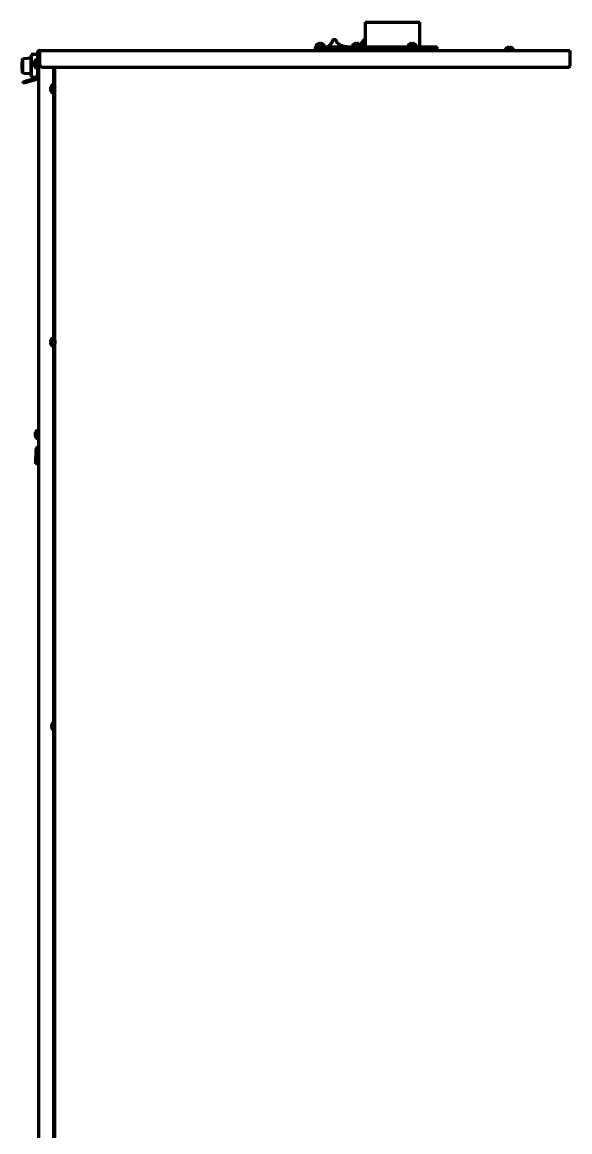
# Model space of a CAD drawing. Header units: inches. Extents: x 904 to 7172, y 213 to 5528.
# Drawn here: x 4302 to 4805, y 2713 to 3731 of the extents above; entities that cross this region are included whole.
import ezdxf

# ---------------------------------------------------------------- set-up
doc = ezdxf.new("R2010")
doc.units = ezdxf.units.IN

msp = doc.modelspace()

# ---------------------------------------------------------------- linework, layer by layer
at = {"linetype": 'Continuous', "lineweight": 70}
for p, q in [((4617.3, 3731.3), (4667.3, 3731.3)), ((4617.3, 3731.3), (4617.3, 3708.7)), ((4667.3, 3708.7), (4667.3, 3731.3)), ((4570.8, 3706.2), (4602.3, 3706.2)), ((4570.8, 3706.2), (4570.8, 3705.3)), ((4571.3, 3708.7), (4603.8, 3708.7)), ((4571.3, 3708.7), (4571.3, 3707.2)), ((4571.3, 3707.2), (4603.3, 3707.2)), ((4571.3, 3707.2), (4571.3, 3706.7)), ((4571.3, 3706.7), (4574.2, 3706.7)), ((4571.8, 3709.3), (4571.8, 3709.1)), ((4571.9, 3709), (4571.8, 3708.8)), ((4571.8, 3708.8), (4571.8, 3708.7)), ((4573.5, 3711.2), (4573.5, 3711.2)), ((4574.2, 3706.4), (4573.9, 3706.2)), ((4574.1, 3707.2), (4574.2, 3707.1)), ((4574.1, 3706.7), (4574.2, 3706.6)), ((4574.2, 3707.1), (4574.2, 3706.4)), ((4577.4, 3707.1), (4574.2, 3707.1)), ((4574.2, 3706.4), (4577.4, 3706.4)), ((4577.4, 3707.1), (4577.6, 3707.2)), ((4577.4, 3706.4), (4577.4, 3707.1)), ((4577.4, 3706.7), (4582.8, 3706.7)), ((4577.4, 3706.6), (4577.6, 3706.7)), ((4577.8, 3706.2), (4577.4, 3706.4)), ((4578.1, 3711.2), (4578.1, 3711.2)), ((4579.8, 3709.1), (4579.8, 3709.3)), ((4579.8, 3708.8), (4579.8, 3709)), ((4579.8, 3708.7), (4579.8, 3708.8)), ((4582.8, 3707.2), (4582.8, 3706.2)), ((4587.2, 3715.4), (4590.3, 3715.4)), ((4602.3, 3706.2), (4684.3, 3706.2)), ((4602.3, 3706.2), (4602.3, 3705.2)), ((4603.3, 3708.7), (4643.3, 3708.7)), ((4603.3, 3708.7), (4603.3, 3707.2)), ((4603.3, 3707.2), (4683.3, 3707.2)), ((4605.3, 3709.3), (4605.3, 3709.1)), ((4607, 3711.2), (4607, 3711.2)), ((4607.7, 3706.4), (4607.4, 3706.2)), ((4607.6, 3707.2), (4607.7, 3707.1)), ((4610.9, 3707.1), (4607.7, 3707.1)), ((4607.7, 3707.1), (4607.7, 3706.4)), ((4607.7, 3706.4), (4610.9, 3706.4)), ((4610.9, 3707.1), (4611.1, 3707.2)), ((4610.9, 3706.4), (4610.9, 3707.1)), ((4611.3, 3706.2), (4610.9, 3706.4)), ((4611.6, 3711.2), (4611.6, 3711.2)), ((4613.3, 3709.1), (4613.3, 3709.3)), ((4613.8, 3709.3), (4613.8, 3709.1)), ((4615.3, 3715.4), (4617.3, 3715.4)), ((4615.5, 3711.2), (4615.5, 3711.2)), ((4616.2, 3706.4), (4615.9, 3706.2)), ((4616.1, 3707.2), (4616.2, 3707.1)), ((4616.2, 3707.1), (4616.2, 3706.4)), ((4617.3, 3707.1), (4616.2, 3707.1)), ((4616.2, 3706.4), (4617.3, 3706.4)), ((4617.3, 3707.2), (4617.3, 3706.2)), ((4643.3, 3708.7), (4683.3, 3708.7)), ((4656.3, 3709.3), (4656.3, 3709.1)), ((4658, 3711.2), (4658, 3711.2)), ((4658.7, 3706.4), (4658.4, 3706.2)), ((4658.6, 3707.2), (4658.7, 3707.1)), ((4658.7, 3707.1), (4658.7, 3706.4)), ((4661.9, 3707.1), (4658.7, 3707.1)), ((4658.7, 3706.4), (4661.9, 3706.4)), ((4661.9, 3707.1), (4662.1, 3707.2)), ((4661.9, 3706.4), (4661.9, 3707.1)), ((4662.3, 3706.2), (4661.9, 3706.4)), ((4662.6, 3711.2), (4662.6, 3711.2)), ((4664.3, 3709.1), (4664.3, 3709.3)), ((4667.3, 3706.2), (4667.3, 3707.2)), ((4683.3, 3707.2), (4683.3, 3708.7)), ((4684.3, 3705.2), (4684.3, 3706.2)), ((4747.2, 3707.7), (4747.2, 3707.7)), ((4751.8, 3707.7), (4751.8, 3707.7)), ((4303.3, 3697.7), (4302.8, 3697.6)), ((4302.8, 3697.6), (4303.8, 3697.7)), ((4302.8, 3684.8), (4302.8, 3697.6)), ((4310.1, 3698.2), (4303.8, 3697.8)), ((4303.8, 3697.8), (4303.8, 3697.7)), ((4310.6, 3701.6), (4310.1, 3698.2)), ((4310.1, 3698.2), (4310.1, 3684.2)), ((4316.2, 3701.6), (4310.6, 3701.6)), ((4310.6, 3701.6), (4310.6, 3680.9)), ((4315.8, 3697.1), (4315.6, 3697.1)), ((4316.2, 3703.2), (4316.2, 3683.2)), ((4316.2, 3703.2), (4317.2, 3703.2)), ((4317.2, 3703.2), (4317.2, 3683.2)), ((4317.2, 3701.5), (4317.2, 2377.3)), ((4317.2, 3697.2), (4317.2, 3697.2)), ((4318.2, 3705.2), (4318.2, 3703.1)), ((4318.2, 3705.2), (4805, 3705.2)), ((4318.2, 3703.1), (4318.2, 3693.2)), ((4498.8, 3705.3), (4538.3, 3705.3)), ((4498.8, 3705.3), (4498.8, 3705.2)), ((4538.3, 3705.3), (4588.3, 3705.3)), ((4538.3, 3705.3), (4538.3, 3705.2)), ((4588.3, 3705.2), (4588.3, 3705.3)), ((4745.5, 3705.8), (4745.5, 3705.6)), ((4753.5, 3705.6), (4753.5, 3705.8)), ((4805, 3705.2), (4805, 3703.1)), ((4805, 3703.1), (4805, 3691.2)), ((4313.8, 3695.4), (4313.8, 3695.4)), ((4313.8, 3690.8), (4313.8, 3690.8)), ((4314.8, 3695.4), (4314.8, 3695.4)), ((4314.8, 3690.8), (4314.8, 3690.8)), ((4315.6, 3689.1), (4315.8, 3689.1)), ((4321.2, 3690.2), (4804, 3690.2)), ((4331.2, 2379.3), (4331.2, 3690.2)), ((4332, 2379.3), (4332, 3690.2)), ((4332.2, 2038.7), (4332.2, 3690.2)), ((4303.8, 3684.7), (4302.8, 3684.8)), ((4302.8, 3676.3), (4305.7, 3677.1)), ((4302.8, 3676.3), (4303, 3675.4)), ((4305.9, 3676.1), (4303, 3675.4)), ((4303.8, 3684.7), (4303.8, 3684.7)), ((4303.8, 3684.7), (4310.1, 3684.2)), ((4315.5, 3679.8), (4305.7, 3677.1)), ((4315.8, 3678.8), (4305.9, 3676.1)), ((4310.1, 3684.2), (4310.6, 3680.9)), ((4310.6, 3680.9), (4316.2, 3680.9)), ((4316.2, 3680.2), (4316.2, 3683.2)), ((4316.2, 3680.2), (4317.2, 3680.2)), ((4317.2, 3685.2), (4317.2, 3685.2)), ((4317.2, 3683.2), (4317.2, 3680.2)), ((4328.8, 3672.4), (4328.8, 3672.4)), ((4328.8, 3667.8), (4328.8, 3667.8)), ((4330.8, 3674.1), (4330.6, 3674.1)), ((4330.6, 3666.1), (4330.8, 3666.1)), ((4332.2, 3671.7), (4332, 3671.7)), ((4332, 3668.5), (4332.2, 3668.5)), ((4332.2, 3671.9), (4332.2, 3671.7)), ((4332.2, 3668.5), (4332.2, 3671.7)), ((4332.2, 3668.5), (4332.2, 3668.4)), ((4330.8, 3441.9), (4330.6, 3441.9)), ((4328.8, 3440.2), (4328.8, 3440.2)), ((4328.8, 3435.6), (4328.8, 3435.6)), ((4330.6, 3433.9), (4330.8, 3433.9)), ((4332.2, 3439.5), (4332, 3439.5)), ((4332, 3436.3), (4332.2, 3436.3)), ((4332.2, 3439.7), (4332.2, 3439.5)), ((4332.2, 3439.5), (4332.2, 3436.3)), ((4332.2, 3436.3), (4332.2, 3436.2)), ((4314.8, 3355.4), (4314.8, 3355.4)), ((4314.8, 3350.8), (4314.8, 3350.8)), ((4316.8, 3357.1), (4316.6, 3357.1)), ((4316.6, 3349.1), (4316.8, 3349.1)), ((4317.2, 3341.4), (4316.8, 3341.3)), ((4317.2, 3340.4), (4316.9, 3340.3)), ((4314.7, 3327.1), (4315.1, 3339.4)), ((4315.7, 3327), (4316.1, 3339.4)), ((4314.6, 3326.1), (4314.7, 3327.1)), ((4315.6, 3326), (4314.6, 3326.1)), ((4315.7, 3327), (4315.6, 3326)), ((4329.8, 3087.5), (4329.8, 3087.5)), ((4329.8, 3082.9), (4329.8, 3082.9))]:
    msp.add_line(p, q, dxfattribs=at)
for centre, radius, start, end in [((4572.2, 3709.3), 0.4, 149.6988, 180), ((4572.2, 3709.1), 0.4, 180, 270), ((4576, 3707.1), 4.8, 121.5837, 149.6988), ((4575.8, 3707.4), 3.78, 90.0035, 97.6041), ((4575.8, 3707.4), 3.78, 82.3959, 89.9965), ((4575.6, 3707.1), 4.8, 30.3012, 58.4186), ((4579.4, 3709.1), 0.4, 270, 0), ((4579.4, 3709.3), 0.4, 0, 30.3012), ((4605.7, 3709.3), 0.4, 149.6988, 180), ((4605.7, 3709.1), 0.4, 180, 270), ((4609.5, 3707.1), 4.8, 121.5837, 149.6988), ((4609.3, 3707.4), 3.78, 90.0035, 97.6041), ((4609.3, 3707.4), 3.78, 82.3959, 89.9965), ((4609.1, 3707.1), 4.8, 30.3012, 58.4186), ((4612.9, 3709.1), 0.4, 270, 0), ((4612.9, 3709.3), 0.4, 0, 30.3012), ((4614.2, 3709.3), 0.4, 149.6988, 180), ((4614.2, 3709.1), 0.4, 180, 270), ((4618, 3707.1), 4.8, 121.5837, 149.6988), ((4656.7, 3709.3), 0.4, 149.6988, 180), ((4656.7, 3709.1), 0.4, 180, 270), ((4660.5, 3707.1), 4.8, 121.5837, 149.6988), ((4660.3, 3707.4), 3.78, 90.0035, 97.6041), ((4660.3, 3707.4), 3.78, 82.3959, 89.9965), ((4660.1, 3707.1), 4.8, 30.3012, 58.4186), ((4663.9, 3709.1), 0.4, 270, 0), ((4663.9, 3709.3), 0.4, 0, 30.3012), ((4745.9, 3705.8), 0.4, 149.6988, 180), ((4749.7, 3703.6), 4.8, 121.5837, 149.6988), ((4749.5, 3703.9), 3.78, 90.0035, 97.6041), ((4749.5, 3703.9), 3.78, 82.3959, 89.9965), ((4749.3, 3703.6), 4.8, 30.3012, 58.4186), ((4753.1, 3705.8), 0.4, 0, 30.3012), ((4317.9, 3692.9), 4.8, 120.3012, 148.4186), ((4318.9, 3692.9), 4.8, 123.0826, 148.4186), ((4315.6, 3696.7), 0.4, 90, 120.3012), ((4315.8, 3696.7), 0.4, 28.5131, 90), ((4745.9, 3705.6), 0.4, 180, 270), ((4753.1, 3705.6), 0.4, 270, 0), ((4317.5, 3693.1), 3.78, 172.3959, 179.9965), ((4317.5, 3693.1), 3.78, 180.0035, 187.6041), ((4317.9, 3693.3), 4.8, 211.5837, 239.6988), ((4318.5, 3693.1), 3.78, 172.3959, 179.9965), ((4318.5, 3693.1), 3.78, 180.0035, 187.6041), ((4318.9, 3693.3), 4.8, 211.5837, 236.9176), ((4315.6, 3689.5), 0.4, 239.6988, 270), ((4315.8, 3689.5), 0.4, 270, 331.4869), ((4315.2, 3680.7), 1, 285, 0), ((4315.2, 3680.7), 2, 285, 345.5426), ((4332.9, 3669.9), 4.8, 120.3012, 148.4186), ((4332.5, 3670.1), 3.78, 172.3959, 179.9965), ((4332.5, 3670.1), 3.78, 180.0035, 187.6041), ((4332.9, 3670.3), 4.8, 211.5837, 239.6988), ((4330.6, 3673.7), 0.4, 90, 120.3012), ((4330.6, 3666.5), 0.4, 239.6988, 270), ((4330.8, 3673.7), 0.4, 0, 90), ((4330.8, 3666.5), 0.4, 270, 0), ((4332.9, 3437.7), 4.8, 120.3012, 148.4186), ((4330.6, 3441.5), 0.4, 90, 120.3012), ((4330.8, 3441.5), 0.4, 0, 90), ((4332.5, 3437.9), 3.78, 172.3959, 179.9965), ((4332.5, 3437.9), 3.78, 180.0035, 187.6041), ((4332.9, 3438.1), 4.8, 211.5837, 239.6988), ((4330.6, 3434.3), 0.4, 239.6988, 270), ((4330.8, 3434.3), 0.4, 270, 0), ((4318.9, 3352.9), 4.8, 120.3012, 148.4186), ((4318.5, 3353.1), 3.78, 172.3959, 179.9965), ((4318.5, 3353.1), 3.78, 180.0035, 187.6041), ((4318.9, 3353.3), 4.8, 211.5837, 239.6988), ((4316.6, 3356.7), 0.4, 90, 120.3012), ((4316.8, 3356.7), 0.4, 0, 90), ((4317.1, 3339.4), 2, 100, 178), ((4317.1, 3339.4), 1, 100, 178), ((4316.6, 3349.5), 0.4, 239.6988, 270), ((4316.8, 3349.5), 0.4, 270, 0), ((4333.9, 3085), 4.8, 123.0817, 148.4186), ((4333.5, 3085.2), 3.78, 172.3959, 179.9965), ((4333.5, 3085.2), 3.78, 180.0035, 187.6041), ((4331.8, 3088.8), 0.4, 0, 59.9991), ((4333.9, 3085.4), 4.8, 211.5837, 236.9181), ((4331.8, 3081.6), 0.4, 300.0009, 0), ((4336.1, 3008.9), 4.8, 142.7336, 146.8757), ((4336.1, 3009.3), 4.8, 213.1244, 217.2661)]:
    msp.add_arc(centre, radius, start, end, dxfattribs=at)
for centre, major_axis, start_param, end_param in [((4321.2, 3693.2), (3, 0), 3.141593, 4.712389), ((4804, 3691.2), (1, 0), 4.712389, 6.283185)]:
    msp.add_ellipse(centre, major_axis=major_axis, ratio=0.99863, start_param=start_param, end_param=end_param, dxfattribs=at)
for points in [[(4574.8, 3711.7), (4574.8, 3711.7), (4574.7, 3711.7), (4574.5, 3711.6), (4574.4, 3711.6), (4574.2, 3711.5), (4574.1, 3711.4), (4573.9, 3711.4), (4573.7, 3711.3), (4573.6, 3711.2), (4573.5, 3711.2)], [(4575.3, 3711.7), (4575.3, 3711.7), (4575.3, 3711.7), (4575.2, 3711.7), (4575.1, 3711.7), (4575.1, 3711.7), (4575, 3711.7), (4574.9, 3711.7), (4574.9, 3711.7), (4574.8, 3711.7)], [(4576.8, 3711.7), (4576.8, 3711.7), (4576.8, 3711.7), (4576.7, 3711.7), (4576.6, 3711.7), (4576.6, 3711.7), (4576.5, 3711.7), (4576.4, 3711.7), (4576.4, 3711.7), (4576.3, 3711.7)], [(4576.3, 3711.7), (4576.3, 3711.7), (4576.3, 3711.7), (4576.3, 3711.6), (4576.3, 3711.6), (4576.3, 3711.5), (4576.3, 3711.4), (4576.3, 3711.4), (4576.3, 3711.3), (4576.3, 3711.2), (4576.3, 3711.2)], [(4608.3, 3711.7), (4608.3, 3711.7), (4608.2, 3711.7), (4608, 3711.6), (4607.9, 3711.6), (4607.7, 3711.5), (4607.6, 3711.4), (4607.4, 3711.4), (4607.2, 3711.3), (4607.1, 3711.2), (4607, 3711.2)], [(4608.8, 3711.7), (4608.8, 3711.7), (4608.8, 3711.7), (4608.7, 3711.7), (4608.6, 3711.7), (4608.6, 3711.7), (4608.5, 3711.7), (4608.4, 3711.7), (4608.4, 3711.7), (4608.3, 3711.7)], [(4610.3, 3711.7), (4610.3, 3711.7), (4610.3, 3711.7), (4610.2, 3711.7), (4610.1, 3711.7), (4610.1, 3711.7), (4610, 3711.7), (4609.9, 3711.7), (4609.9, 3711.7), (4609.8, 3711.7)], [(4609.8, 3711.7), (4609.8, 3711.7), (4609.8, 3711.7), (4609.8, 3711.6), (4609.8, 3711.6), (4609.8, 3711.5), (4609.8, 3711.4), (4609.8, 3711.4), (4609.8, 3711.3), (4609.8, 3711.2), (4609.8, 3711.2)], [(4616.8, 3711.7), (4616.8, 3711.7), (4616.7, 3711.7), (4616.5, 3711.6), (4616.4, 3711.6), (4616.2, 3711.5), (4616.1, 3711.4), (4615.9, 3711.4), (4615.7, 3711.3), (4615.6, 3711.2), (4615.5, 3711.2)], [(4617.3, 3711.7), (4617.3, 3711.7), (4617.3, 3711.7), (4617.2, 3711.7), (4617.1, 3711.7), (4617.1, 3711.7), (4617, 3711.7), (4616.9, 3711.7), (4616.9, 3711.7), (4616.8, 3711.7)], [(4659.3, 3711.7), (4659.3, 3711.7), (4659.2, 3711.7), (4659, 3711.6), (4658.9, 3711.6), (4658.7, 3711.5), (4658.6, 3711.4), (4658.4, 3711.4), (4658.2, 3711.3), (4658.1, 3711.2), (4658, 3711.2)], [(4659.8, 3711.7), (4659.8, 3711.7), (4659.8, 3711.7), (4659.7, 3711.7), (4659.6, 3711.7), (4659.6, 3711.7), (4659.5, 3711.7), (4659.4, 3711.7), (4659.4, 3711.7), (4659.3, 3711.7)], [(4661.3, 3711.7), (4661.3, 3711.7), (4661.3, 3711.7), (4661.2, 3711.7), (4661.1, 3711.7), (4661.1, 3711.7), (4661, 3711.7), (4660.9, 3711.7), (4660.9, 3711.7), (4660.8, 3711.7)], [(4660.8, 3711.7), (4660.8, 3711.7), (4660.8, 3711.7), (4660.8, 3711.6), (4660.8, 3711.6), (4660.8, 3711.5), (4660.8, 3711.4), (4660.8, 3711.4), (4660.8, 3711.3), (4660.8, 3711.2), (4660.8, 3711.2)], [(4748.5, 3708.2), (4748.5, 3708.2), (4748.4, 3708.2), (4748.2, 3708.1), (4748.1, 3708.1), (4747.9, 3708), (4747.8, 3707.9), (4747.6, 3707.9), (4747.4, 3707.8), (4747.3, 3707.7), (4747.2, 3707.7)], [(4749, 3708.2), (4749, 3708.2), (4749, 3708.2), (4748.9, 3708.2), (4748.8, 3708.2), (4748.8, 3708.2), (4748.7, 3708.2), (4748.6, 3708.2), (4748.6, 3708.2), (4748.5, 3708.2)], [(4750.5, 3708.2), (4750.5, 3708.2), (4750.5, 3708.2), (4750.4, 3708.2), (4750.3, 3708.2), (4750.3, 3708.2), (4750.2, 3708.2), (4750.1, 3708.2), (4750.1, 3708.2), (4750, 3708.2)], [(4750, 3708.2), (4750, 3708.2), (4750, 3708.2), (4750, 3708.1), (4750, 3708.1), (4750, 3708), (4750, 3707.9), (4750, 3707.9), (4750, 3707.8), (4750, 3707.7), (4750, 3707.7)], [(4302.8, 3684.8), (4302.7, 3685.1), (4302.7, 3685.6), (4302.6, 3686.3), (4302.5, 3686.9), (4302.5, 3687.5), (4302.4, 3688.1), (4302.4, 3688.6), (4302.4, 3689.1), (4302.3, 3689.5), (4302.3, 3689.9), (4302.3, 3690.2), (4302.3, 3690.5), (4302.3, 3690.7), (4302.3, 3691), (4302.3, 3691.2), (4302.3, 3691.5), (4302.3, 3691.7), (4302.3, 3692), (4302.3, 3692.3), (4302.3, 3692.6), (4302.3, 3693), (4302.4, 3693.4), (4302.4, 3693.8), (4302.4, 3694.4), (4302.5, 3694.9), (4302.5, 3695.5), (4302.6, 3696.2), (4302.7, 3696.9), (4302.7, 3697.4), (4302.8, 3697.6)], [(4318.2, 3705.2), (4318.2, 3705.2), (4318, 3705.2), (4317.8, 3705.2), (4317.6, 3705.1), (4317.4, 3705.1), (4317.2, 3705), (4317.1, 3704.8), (4316.9, 3704.7), (4316.8, 3704.6), (4316.6, 3704.4), (4316.5, 3704.2), (4316.4, 3704), (4316.3, 3703.8), (4316.3, 3703.6), (4316.3, 3703.4), (4316.2, 3703.3), (4316.2, 3703.2)], [(4318.2, 3704.2), (4318.2, 3704.2), (4318.1, 3704.2), (4318, 3704.2), (4317.9, 3704.2), (4317.8, 3704.1), (4317.7, 3704.1), (4317.7, 3704), (4317.6, 3704), (4317.5, 3703.9), (4317.4, 3703.8), (4317.4, 3703.7), (4317.3, 3703.6), (4317.3, 3703.5), (4317.3, 3703.4), (4317.2, 3703.3), (4317.2, 3703.3), (4317.2, 3703.2)], [(4313.2, 3694.1), (4313.2, 3694.1), (4313.2, 3694), (4313.2, 3694), (4313.2, 3693.9), (4313.2, 3693.8), (4313.2, 3693.8), (4313.2, 3693.7), (4313.2, 3693.6), (4313.2, 3693.6)], [(4313.2, 3693.6), (4313.3, 3693.6), (4313.3, 3693.6), (4313.3, 3693.6), (4313.4, 3693.6), (4313.5, 3693.6), (4313.5, 3693.6), (4313.6, 3693.6), (4313.7, 3693.6), (4313.8, 3693.6), (4313.8, 3693.6)], [(4313.2, 3692.6), (4313.2, 3692.6), (4313.2, 3692.6), (4313.2, 3692.5), (4313.2, 3692.4), (4313.2, 3692.3), (4313.2, 3692.3), (4313.2, 3692.2), (4313.2, 3692.1), (4313.2, 3692.1)], [(4313.2, 3692.1), (4313.3, 3692.1), (4313.3, 3692), (4313.3, 3691.8), (4313.4, 3691.6), (4313.5, 3691.5), (4313.5, 3691.3), (4313.6, 3691.2), (4313.7, 3691), (4313.8, 3690.9), (4313.8, 3690.8)], [(4314.2, 3694.1), (4314.2, 3694.1), (4314.2, 3694), (4314.2, 3694), (4314.2, 3693.9), (4314.2, 3693.8), (4314.2, 3693.8), (4314.2, 3693.7), (4314.2, 3693.6), (4314.2, 3693.6)], [(4314.2, 3693.6), (4314.3, 3693.6), (4314.3, 3693.6), (4314.3, 3693.6), (4314.4, 3693.6), (4314.5, 3693.6), (4314.5, 3693.6), (4314.6, 3693.6), (4314.7, 3693.6), (4314.8, 3693.6), (4314.8, 3693.6)], [(4314.2, 3692.6), (4314.2, 3692.6), (4314.2, 3692.6), (4314.2, 3692.5), (4314.2, 3692.4), (4314.2, 3692.3), (4314.2, 3692.3), (4314.2, 3692.2), (4314.2, 3692.1), (4314.2, 3692.1)], [(4314.2, 3692.1), (4314.3, 3692.1), (4314.3, 3692), (4314.3, 3691.8), (4314.4, 3691.6), (4314.5, 3691.5), (4314.5, 3691.3), (4314.6, 3691.2), (4314.7, 3691), (4314.8, 3690.9), (4314.8, 3690.8)], [(4328.2, 3671.1), (4328.2, 3671.1), (4328.2, 3671), (4328.2, 3671), (4328.2, 3670.9), (4328.2, 3670.8), (4328.2, 3670.8), (4328.2, 3670.7), (4328.2, 3670.6), (4328.2, 3670.6)], [(4328.2, 3670.6), (4328.3, 3670.6), (4328.3, 3670.6), (4328.3, 3670.6), (4328.4, 3670.6), (4328.5, 3670.6), (4328.5, 3670.6), (4328.6, 3670.6), (4328.7, 3670.6), (4328.8, 3670.6), (4328.8, 3670.6)], [(4328.2, 3669.6), (4328.2, 3669.6), (4328.2, 3669.6), (4328.2, 3669.5), (4328.2, 3669.4), (4328.2, 3669.3), (4328.2, 3669.3), (4328.2, 3669.2), (4328.2, 3669.1), (4328.2, 3669.1)], [(4328.2, 3669.1), (4328.3, 3669.1), (4328.3, 3669), (4328.3, 3668.8), (4328.4, 3668.6), (4328.5, 3668.5), (4328.5, 3668.3), (4328.6, 3668.2), (4328.7, 3668), (4328.8, 3667.9), (4328.8, 3667.8)], [(4328.2, 3438.9), (4328.2, 3438.9), (4328.2, 3438.8), (4328.2, 3438.8), (4328.2, 3438.7), (4328.2, 3438.6), (4328.2, 3438.6), (4328.2, 3438.5), (4328.2, 3438.4), (4328.2, 3438.4)], [(4328.2, 3438.4), (4328.3, 3438.4), (4328.3, 3438.4), (4328.3, 3438.4), (4328.4, 3438.4), (4328.5, 3438.4), (4328.5, 3438.4), (4328.6, 3438.4), (4328.7, 3438.4), (4328.8, 3438.4), (4328.8, 3438.4)], [(4328.2, 3437.4), (4328.2, 3437.4), (4328.2, 3437.4), (4328.2, 3437.3), (4328.2, 3437.2), (4328.2, 3437.1), (4328.2, 3437.1), (4328.2, 3437), (4328.2, 3436.9), (4328.2, 3436.9)], [(4328.2, 3436.9), (4328.3, 3436.9), (4328.3, 3436.8), (4328.3, 3436.6), (4328.4, 3436.4), (4328.5, 3436.3), (4328.5, 3436.1), (4328.6, 3436), (4328.7, 3435.8), (4328.8, 3435.7), (4328.8, 3435.6)], [(4314.2, 3354.1), (4314.2, 3354.1), (4314.2, 3354), (4314.2, 3354), (4314.2, 3353.9), (4314.2, 3353.8), (4314.2, 3353.8), (4314.2, 3353.7), (4314.2, 3353.6), (4314.2, 3353.6)], [(4314.2, 3353.6), (4314.3, 3353.6), (4314.3, 3353.6), (4314.3, 3353.6), (4314.4, 3353.6), (4314.5, 3353.6), (4314.5, 3353.6), (4314.6, 3353.6), (4314.7, 3353.6), (4314.8, 3353.6), (4314.8, 3353.6)], [(4314.2, 3352.6), (4314.2, 3352.6), (4314.2, 3352.6), (4314.2, 3352.5), (4314.2, 3352.4), (4314.2, 3352.3), (4314.2, 3352.3), (4314.2, 3352.2), (4314.2, 3352.1), (4314.2, 3352.1)], [(4314.2, 3352.1), (4314.3, 3352.1), (4314.3, 3352), (4314.3, 3351.8), (4314.4, 3351.6), (4314.5, 3351.5), (4314.5, 3351.3), (4314.6, 3351.2), (4314.7, 3351), (4314.8, 3350.9), (4314.8, 3350.8)], [(4329.2, 3086.2), (4329.2, 3086.2), (4329.2, 3086.1), (4329.2, 3086.1), (4329.2, 3086), (4329.2, 3085.9), (4329.2, 3085.9), (4329.2, 3085.8), (4329.2, 3085.7), (4329.2, 3085.7)], [(4329.2, 3085.7), (4329.3, 3085.7), (4329.3, 3085.7), (4329.3, 3085.7), (4329.4, 3085.7), (4329.5, 3085.7), (4329.5, 3085.7), (4329.6, 3085.7), (4329.7, 3085.7), (4329.8, 3085.7), (4329.8, 3085.7)], [(4329.2, 3084.7), (4329.2, 3084.7), (4329.2, 3084.7), (4329.2, 3084.6), (4329.2, 3084.5), (4329.2, 3084.4), (4329.2, 3084.4), (4329.2, 3084.3), (4329.2, 3084.2), (4329.2, 3084.2)], [(4329.2, 3084.2), (4329.3, 3084.2), (4329.3, 3084.1), (4329.3, 3083.9), (4329.4, 3083.7), (4329.5, 3083.6), (4329.5, 3083.4), (4329.6, 3083.3), (4329.7, 3083.1), (4329.8, 3083), (4329.8, 3082.9)]]:
    msp.add_open_spline(points, degree=3, dxfattribs=at)
for points, knots in [([(4575.3, 3711.2), (4575.3, 3711.3), (4575.3, 3711.4), (4575.3, 3711.5), (4575.3, 3711.6), (4575.3, 3711.7), (4575.3, 3711.7), (4575.3, 3711.7)], [0, 0, 0, 0, 0.5, 0.5, 0.75, 0.75, 1, 1, 1, 1]), ([(4578.1, 3711.2), (4577.9, 3711.3), (4577.7, 3711.4), (4577.4, 3711.5), (4577.3, 3711.6), (4577.1, 3711.7), (4577, 3711.7), (4576.8, 3711.7)], [0, 0, 0, 0, 0.5, 0.5, 0.75, 0.75, 1, 1, 1, 1]), ([(4587.2, 3715.4), (4587.2, 3715.2), (4587.2, 3715.1), (4587.2, 3714.7), (4587.2, 3714.6), (4587.1, 3714.4), (4587.1, 3714.3), (4587.1, 3714.2), (4587.1, 3714.1), (4587, 3714), (4587, 3713.8), (4586.9, 3713.6), (4586.8, 3713.3), (4586.7, 3713.2), (4586.6, 3712.9), (4586.5, 3712.8), (4586.4, 3712.6), (4586.3, 3712.4), (4586.2, 3712.2), (4586.1, 3712.1), (4586, 3711.9), (4585.9, 3711.8), (4585.8, 3711.6), (4585.8, 3711.5), (4585.7, 3711.5), (4585.7, 3711.4), (4585.6, 3711.4), (4585.5, 3711.2), (4585.3, 3711), (4585.1, 3710.7), (4584.9, 3710.5), (4584.7, 3710.2), (4584.5, 3710.1), (4584.4, 3709.9), (4584.3, 3709.8), (4584.2, 3709.7), (4584.2, 3709.7), (4584.1, 3709.6), (4584.1, 3709.6), (4583.9, 3709.5), (4583.8, 3709.4), (4583.7, 3709.2), (4583.6, 3709.1), (4583.4, 3708.9), (4583.3, 3708.9), (4583.2, 3708.7), (4583.1, 3708.7), (4583.1, 3708.6), (4583, 3708.6), (4583, 3708.6), (4583, 3708.6), (4583, 3708.5), (4582.9, 3708.5), (4582.9, 3708.4), (4582.8, 3708.4), (4582.8, 3708.4), (4582.8, 3708.4)], [0, 0, 0, 0, 0.031247, 0.031247, 0.062494, 0.062494, 0.070306, 0.070306, 0.078118, 0.093741, 0.093741, 0.124988, 0.124988, 0.156235, 0.156235, 0.187482, 0.187482, 0.218729, 0.218729, 0.249977, 0.249977, 0.281224, 0.281224, 0.296847, 0.304659, 0.304659, 0.312471, 0.312471, 0.374965, 0.374965, 0.437459, 0.437459, 0.499953, 0.499953, 0.5312, 0.5312, 0.546824, 0.546824, 0.562447, 0.562447, 0.624941, 0.624941, 0.687436, 0.687436, 0.74993, 0.74993, 0.812424, 0.812424, 0.828047, 0.828047, 0.843671, 0.874918, 0.874918, 0.937412, 0.999906, 1, 1, 1, 1]), ([(4600.2, 3708.6), (4600.1, 3708.6), (4599.9, 3708.6), (4599.5, 3708.7), (4599.1, 3708.7), (4598.6, 3708.8), (4598.5, 3708.9), (4598.2, 3708.9), (4598.2, 3708.9), (4598, 3709), (4597.9, 3709), (4597.5, 3709.1), (4597.2, 3709.2), (4596.6, 3709.4), (4596.3, 3709.5), (4595.7, 3709.7), (4595.4, 3709.8), (4594.8, 3710.1), (4594.5, 3710.2), (4594.1, 3710.4), (4594, 3710.5), (4593.8, 3710.6), (4593.7, 3710.7), (4593.6, 3710.7), (4593.5, 3710.8), (4593.2, 3711), (4592.9, 3711.2), (4592.5, 3711.5), (4592.4, 3711.6), (4592.2, 3711.8), (4592.1, 3711.9), (4591.9, 3712), (4591.9, 3712.1), (4591.8, 3712.2), (4591.7, 3712.3), (4591.5, 3712.4), (4591.4, 3712.6), (4591.3, 3712.8), (4591.2, 3712.9), (4591, 3713.2), (4590.9, 3713.3), (4590.8, 3713.5), (4590.8, 3713.6), (4590.8, 3713.6), (4590.8, 3713.7), (4590.7, 3713.8), (4590.7, 3713.9), (4590.6, 3714.1), (4590.5, 3714.2), (4590.5, 3714.5), (4590.4, 3714.6), (4590.4, 3714.7), (4590.4, 3714.7), (4590.4, 3714.8), (4590.4, 3714.9), (4590.4, 3715.1), (4590.3, 3715.2), (4590.3, 3715.4)], [0, 0, 0, 0, 0.031838, 0.031838, 0.106312, 0.106312, 0.143549, 0.143549, 0.162167, 0.162167, 0.180786, 0.180786, 0.25526, 0.25526, 0.329734, 0.329734, 0.404208, 0.404208, 0.478682, 0.478682, 0.515919, 0.515919, 0.534537, 0.534537, 0.553156, 0.553156, 0.62763, 0.62763, 0.664867, 0.664867, 0.702104, 0.702104, 0.720722, 0.720722, 0.739341, 0.739341, 0.776578, 0.776578, 0.813815, 0.813815, 0.851052, 0.851052, 0.860361, 0.860361, 0.86967, 0.86967, 0.888289, 0.888289, 0.925526, 0.925526, 0.944144, 0.944144, 0.953454, 0.953454, 0.962763, 0.962763, 1, 1, 1, 1]), ([(4608.8, 3711.2), (4608.8, 3711.3), (4608.8, 3711.4), (4608.8, 3711.5), (4608.8, 3711.6), (4608.8, 3711.7), (4608.8, 3711.7), (4608.8, 3711.7)], [0, 0, 0, 0, 0.5, 0.5, 0.75, 0.75, 1, 1, 1, 1]), ([(4611.6, 3711.2), (4611.4, 3711.3), (4611.2, 3711.4), (4610.9, 3711.5), (4610.8, 3711.6), (4610.6, 3711.7), (4610.5, 3711.7), (4610.3, 3711.7)], [0, 0, 0, 0, 0.5, 0.5, 0.75, 0.75, 1, 1, 1, 1]), ([(4615.3, 3715.4), (4615.3, 3715.2), (4615.3, 3715.1), (4615.3, 3714.7), (4615.3, 3714.6), (4615.2, 3714.4), (4615.2, 3714.3), (4615.2, 3714.2), (4615.1, 3714.1), (4615.1, 3714), (4615, 3713.8), (4614.9, 3713.6), (4614.8, 3713.3), (4614.7, 3713.2), (4614.5, 3712.9), (4614.4, 3712.8), (4614.2, 3712.6), (4614.1, 3712.4), (4613.9, 3712.2), (4613.8, 3712.1), (4613.6, 3711.9), (4613.5, 3711.8), (4613.3, 3711.6), (4613.2, 3711.5), (4613.1, 3711.5), (4613.1, 3711.4), (4613.1, 3711.4), (4612.8, 3711.2), (4612.5, 3711), (4612.2, 3710.8), (4612.2, 3710.8), (4612.2, 3710.8)], [0, 0, 0, 0, 0.081599, 0.081599, 0.163199, 0.163199, 0.183599, 0.183599, 0.203998, 0.244798, 0.244798, 0.326397, 0.326397, 0.407997, 0.407997, 0.489596, 0.489596, 0.571195, 0.571195, 0.652795, 0.652795, 0.734394, 0.734394, 0.775194, 0.795594, 0.795594, 0.815993, 0.815993, 0.979192, 0.979192, 1, 1, 1, 1]), ([(4659.8, 3711.2), (4659.8, 3711.3), (4659.8, 3711.4), (4659.8, 3711.5), (4659.8, 3711.6), (4659.8, 3711.7), (4659.8, 3711.7), (4659.8, 3711.7)], [0, 0, 0, 0, 0.5, 0.5, 0.75, 0.75, 1, 1, 1, 1]), ([(4662.6, 3711.2), (4662.4, 3711.3), (4662.2, 3711.4), (4661.9, 3711.5), (4661.8, 3711.6), (4661.6, 3711.7), (4661.5, 3711.7), (4661.3, 3711.7)], [0, 0, 0, 0, 0.5, 0.5, 0.75, 0.75, 1, 1, 1, 1]), ([(4749, 3707.7), (4749, 3707.8), (4749, 3707.9), (4749, 3708), (4749, 3708.1), (4749, 3708.2), (4749, 3708.2), (4749, 3708.2)], [0, 0, 0, 0, 0.5, 0.5, 0.75, 0.75, 1, 1, 1, 1]), ([(4751.8, 3707.7), (4751.6, 3707.8), (4751.4, 3707.9), (4751.1, 3708), (4751, 3708.1), (4750.8, 3708.2), (4750.7, 3708.2), (4750.5, 3708.2)], [0, 0, 0, 0, 0.5, 0.5, 0.75, 0.75, 1, 1, 1, 1]), ([(4318.3, 3703.2), (4318.3, 3703.1), (4317.9, 3703), (4317.4, 3702.5), (4317.2, 3701.8), (4317.2, 3701.5)], [0, 0, 0, 0, 0.099574, 0.549787, 1, 1, 1, 1]), ([(4317.2, 3701.5), (4317.2, 3701.7), (4317.4, 3702.1), (4317.9, 3702.6), (4318.3, 3702.9), (4318.4, 3702.9)], [0, 0, 0, 0, 0.42857, 0.857139, 1, 1, 1, 1]), ([(4313.8, 3695.4), (4313.7, 3695.2), (4313.6, 3695), (4313.4, 3694.7), (4313.4, 3694.6), (4313.3, 3694.4), (4313.3, 3694.2), (4313.2, 3694.1)], [0, 0, 0, 0, 0.5, 0.5, 0.75, 0.75, 1, 1, 1, 1]), ([(4313.8, 3692.6), (4313.7, 3692.6), (4313.6, 3692.6), (4313.4, 3692.6), (4313.4, 3692.6), (4313.3, 3692.6), (4313.3, 3692.6), (4313.2, 3692.6)], [0, 0, 0, 0, 0.5, 0.5, 0.75, 0.75, 1, 1, 1, 1]), ([(4314.8, 3695.4), (4314.7, 3695.2), (4314.6, 3695), (4314.4, 3694.7), (4314.4, 3694.6), (4314.3, 3694.4), (4314.3, 3694.2), (4314.2, 3694.1)], [0, 0, 0, 0, 0.5, 0.5, 0.75, 0.75, 1, 1, 1, 1]), ([(4314.8, 3692.6), (4314.7, 3692.6), (4314.6, 3692.6), (4314.4, 3692.6), (4314.4, 3692.6), (4314.3, 3692.6), (4314.3, 3692.6), (4314.2, 3692.6)], [0, 0, 0, 0, 0.5, 0.5, 0.75, 0.75, 1, 1, 1, 1]), ([(4328.8, 3672.4), (4328.7, 3672.2), (4328.6, 3672), (4328.4, 3671.7), (4328.4, 3671.6), (4328.3, 3671.4), (4328.3, 3671.2), (4328.2, 3671.1)], [0, 0, 0, 0, 0.5, 0.5, 0.75, 0.75, 1, 1, 1, 1]), ([(4328.8, 3669.6), (4328.7, 3669.6), (4328.6, 3669.6), (4328.4, 3669.6), (4328.4, 3669.6), (4328.3, 3669.6), (4328.3, 3669.6), (4328.2, 3669.6)], [0, 0, 0, 0, 0.5, 0.5, 0.75, 0.75, 1, 1, 1, 1]), ([(4328.8, 3440.2), (4328.7, 3440), (4328.6, 3439.8), (4328.4, 3439.5), (4328.4, 3439.4), (4328.3, 3439.2), (4328.3, 3439), (4328.2, 3438.9)], [0, 0, 0, 0, 0.5, 0.5, 0.75, 0.75, 1, 1, 1, 1]), ([(4328.8, 3437.4), (4328.7, 3437.4), (4328.6, 3437.4), (4328.4, 3437.4), (4328.4, 3437.4), (4328.3, 3437.4), (4328.3, 3437.4), (4328.2, 3437.4)], [0, 0, 0, 0, 0.5, 0.5, 0.75, 0.75, 1, 1, 1, 1]), ([(4314.8, 3355.4), (4314.7, 3355.2), (4314.6, 3355), (4314.4, 3354.7), (4314.4, 3354.6), (4314.3, 3354.4), (4314.3, 3354.2), (4314.2, 3354.1)], [0, 0, 0, 0, 0.5, 0.5, 0.75, 0.75, 1, 1, 1, 1]), ([(4314.8, 3352.6), (4314.7, 3352.6), (4314.6, 3352.6), (4314.4, 3352.6), (4314.4, 3352.6), (4314.3, 3352.6), (4314.3, 3352.6), (4314.2, 3352.6)], [0, 0, 0, 0, 0.5, 0.5, 0.75, 0.75, 1, 1, 1, 1]), ([(4329.8, 3087.5), (4329.7, 3087.3), (4329.6, 3087.1), (4329.4, 3086.8), (4329.4, 3086.7), (4329.3, 3086.5), (4329.3, 3086.3), (4329.2, 3086.2)], [0, 0, 0, 0, 0.5, 0.5, 0.75, 0.75, 1, 1, 1, 1]), ([(4329.8, 3084.7), (4329.7, 3084.7), (4329.6, 3084.7), (4329.4, 3084.7), (4329.4, 3084.7), (4329.3, 3084.7), (4329.3, 3084.7), (4329.2, 3084.7)], [0, 0, 0, 0, 0.5, 0.5, 0.75, 0.75, 1, 1, 1, 1])]:
    msp.add_open_spline(points, degree=3, knots=knots, dxfattribs=at)

doc.saveas('drawing.dxf')
